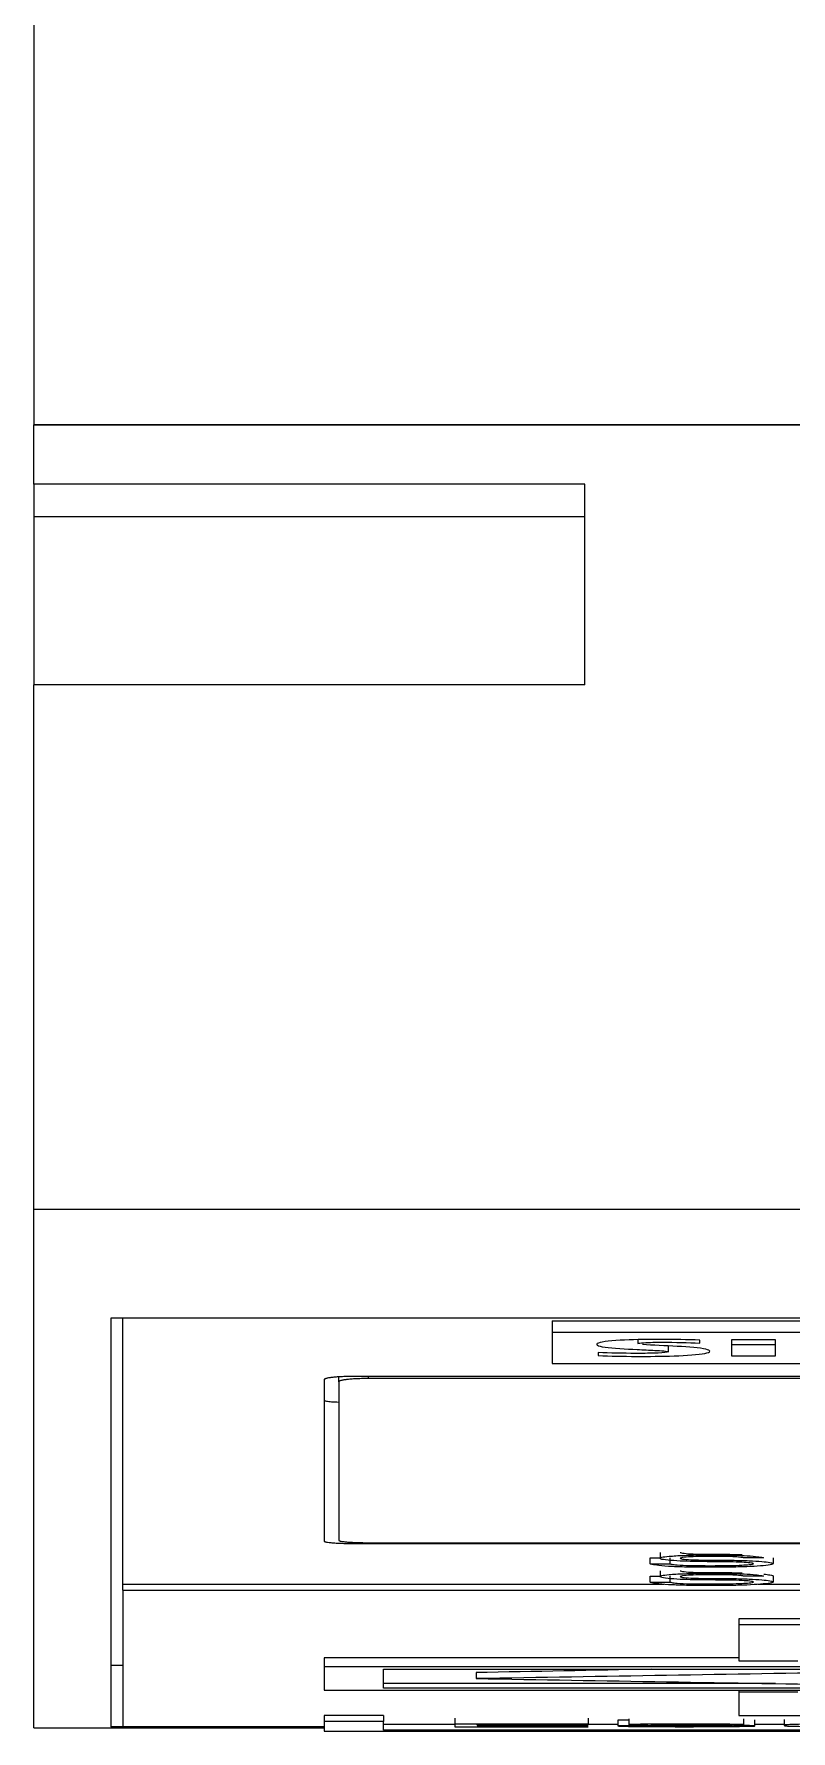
# Model space of a CAD drawing. Header units: millimetres. Extents: x 0 to 594, y 0 to 420.
# Drawn here: x 234.94 to 247.72, y 34.54 to 63.2 of the extents above; entities that cross this region are included whole.
import ezdxf

# ---------------------------------------------------------------- set-up
doc = ezdxf.new("R2010")
doc.units = ezdxf.units.MM
doc.layers.add('1', color=7, linetype='Continuous')

msp = doc.modelspace()

# ---------------------------------------------------------------- linework, layer by layer
at = {"layer": '1', "color": 7, "linetype": 'Continuous', "lineweight": 13}
for p, q in [((234.936, 161.096), (234.936, 56.596)), ((251.036, 56.597), (234.936, 56.597)), ((234.936, 55.597), (234.936, 56.597)), ((251.136, 56.596), (234.936, 56.596)), ((234.936, 55.597), (234.936, 55.047)), ((244.236, 55.597), (234.936, 55.597)), ((244.236, 52.21), (244.236, 55.597)), ((234.936, 55.047), (234.936, 52.21)), ((244.236, 55.047), (234.936, 55.047)), ((234.936, 43.347), (234.936, 52.21)), ((244.236, 52.21), (234.936, 52.21)), ((234.936, 34.597), (234.936, 43.347)), ((251.036, 43.347), (234.936, 43.347)), ((236.236, 41.512), (236.236, 34.612)), ((268.436, 41.512), (236.236, 41.512)), ((236.436, 37.018), (236.436, 41.512)), ((243.686, 41.469), (243.686, 41.27)), ((243.686, 41.469), (260.986, 41.469)), ((243.686, 41.27), (243.686, 40.749)), ((260.986, 41.27), (243.686, 41.27)), ((245.135, 41.149), (245.135, 41.085)), ((245.649, 40.943), (245.649, 41.043)), ((246.179, 41.092), (246.179, 41.144)), ((246.717, 41.147), (246.717, 40.875)), ((247.459, 41.147), (246.717, 41.147)), ((246.717, 41.066), (247.459, 41.066)), ((247.459, 40.875), (247.459, 41.147)), ((243.686, 40.749), (260.986, 40.749)), ((244.464, 40.933), (244.464, 40.88)), ((246.717, 40.875), (247.459, 40.875)), ((239.836, 40.475), (239.836, 37.747)), ((240.086, 40.44), (240.086, 40.521)), ((240.086, 40.44), (240.086, 37.76)), ((264.336, 40.529), (240.336, 40.529)), ((240.336, 37.708), (264.336, 37.708)), ((245.511, 37.557), (245.511, 37.458)), ((245.342, 37.464), (245.511, 37.464)), ((245.342, 37.364), (245.342, 37.464)), ((245.342, 37.364), (245.68, 37.364)), ((245.68, 37.364), (245.68, 37.464)), ((247.255, 37.467), (246.917, 37.467)), ((247.424, 37.367), (247.424, 37.466)), ((236.436, 36.919), (236.436, 37.018)), ((236.436, 37.018), (245.574, 37.018)), ((245.342, 37.155), (245.511, 37.155)), ((245.342, 37.055), (245.342, 37.155)), ((245.342, 37.055), (245.68, 37.055)), ((245.511, 37.248), (245.511, 37.148)), ((245.68, 37.055), (245.68, 37.155)), ((247.255, 37.157), (246.917, 37.157)), ((247.165, 37.018), (248.436, 37.018)), ((247.424, 37.057), (247.424, 37.157)), ((236.436, 36.919), (236.436, 34.614)), ((236.436, 36.919), (268.236, 36.919)), ((246.836, 36.434), (246.836, 36.334)), ((257.836, 36.434), (246.836, 36.434)), ((246.836, 36.334), (246.836, 35.727)), ((257.836, 36.334), (246.836, 36.334)), ((236.236, 35.653), (236.436, 35.653)), ((239.836, 35.778), (239.836, 35.622)), ((246.836, 35.778), (239.836, 35.778)), ((239.836, 35.622), (239.836, 35.23)), ((250.836, 35.622), (239.836, 35.622)), ((240.836, 35.265), (240.836, 35.586)), ((240.836, 35.586), (250.836, 35.586)), ((246.836, 35.727), (247.836, 35.727)), ((247.455, 35.342), (240.836, 35.342)), ((250.836, 35.265), (240.836, 35.265)), ((242.403, 35.526), (242.403, 35.426)), ((239.836, 35.23), (250.836, 35.23)), ((246.836, 35.23), (246.836, 35.194)), ((246.836, 35.194), (246.836, 34.802)), ((247.836, 35.194), (246.836, 35.194)), ((239.836, 34.803), (239.836, 34.703)), ((240.836, 34.803), (239.836, 34.803)), ((240.836, 34.703), (239.836, 34.703)), ((239.836, 34.703), (239.836, 34.54)), ((240.836, 34.803), (240.836, 34.703)), ((240.836, 34.555), (240.836, 34.703)), ((242.043, 34.758), (242.043, 34.658)), ((244.293, 34.758), (244.293, 34.658)), ((244.98, 34.726), (244.793, 34.726)), ((244.793, 34.726), (244.793, 34.626)), ((244.98, 34.746), (244.98, 34.646)), ((246.836, 34.802), (257.836, 34.802)), ((246.918, 34.748), (246.918, 34.648)), ((247.107, 34.627), (247.107, 34.727)), ((247.603, 34.737), (247.603, 34.637)), ((234.936, 34.597), (239.836, 34.597)), ((239.837, 34.612), (236.236, 34.612)), ((236.436, 34.614), (239.836, 34.614)), ((239.836, 34.54), (250.836, 34.54)), ((242.043, 34.65), (240.836, 34.65)), ((250.836, 34.555), (240.836, 34.555)), ((244.293, 34.658), (242.043, 34.658)), ((242.043, 34.658), (242.043, 34.614)), ((242.043, 34.614), (244.293, 34.614)), ((242.418, 34.64), (242.418, 34.653)), ((242.418, 34.653), (244.293, 34.653)), ((244.043, 34.64), (242.418, 34.64)), ((242.418, 34.635), (244.043, 34.635)), ((244.293, 34.62), (242.418, 34.62)), ((244.043, 34.653), (244.043, 34.64)), ((244.043, 34.635), (244.043, 34.64)), ((244.293, 34.653), (244.293, 34.658)), ((244.793, 34.65), (244.293, 34.65)), ((245.168, 34.626), (244.793, 34.626)), ((246.543, 34.648), (246.918, 34.648)), ((247.603, 34.65), (247.107, 34.65))]:
    msp.add_line(p, q, dxfattribs=at)
at = {"layer": '1', "color": 7, "linetype": 'Continuous', "lineweight": 25}
msp.add_line((240.586, 40.493), (240.586, 40.529), dxfattribs=at)
at = {"layer": '1', "color": 7, "linetype": 'Continuous', "lineweight": 13}
for points, knots in [([(246.179, 41.144), (245.757, 41.152), (245.313, 41.162), (244.707, 41.134), (244.526, 41.116), (244.406, 41.069), (244.444, 41.042), (244.714, 41.003), (244.924, 40.993), (245.224, 40.978), (245.325, 40.974), (245.52, 40.963), (245.642, 40.956), (245.649, 40.943), (245.649, 40.943), (245.649, 40.943)], [0, 0, 0, 0, 0.332689, 0.332689, 0.499033, 0.499033, 0.665378, 0.665378, 0.831722, 0.831722, 0.914894, 0.914894, 0.998067, 0.998067, 1, 1, 1, 1]), ([(244.464, 40.88), (244.882, 40.867), (245.327, 40.861), (245.954, 40.884), (246.155, 40.896), (246.372, 40.94), (246.374, 40.967), (246.186, 41.011), (245.991, 41.026), (245.601, 41.047), (245.379, 41.054), (245.213, 41.07)], [0, 0, 0, 0, 0.33334, 0.33334, 0.50001, 0.50001, 0.666681, 0.666681, 0.833351, 0.833351, 1, 1, 1, 1]), ([(245.135, 41.085), (245.135, 41.085), (245.135, 41.085), (245.138, 41.091), (245.184, 41.096), (245.328, 41.105), (245.439, 41.106), (245.765, 41.106), (245.975, 41.1), (246.179, 41.092)], [0, 0, 0, 0, 0.003345, 0.003345, 0.145725, 0.145725, 0.430483, 0.430483, 1, 1, 1, 1]), ([(245.63, 40.936), (245.59, 40.928), (245.495, 40.924), (245.311, 40.919), (245.202, 40.918), (244.88, 40.919), (244.666, 40.923), (244.464, 40.933)], [0, 0, 0, 0, 0.200053, 0.200053, 0.466702, 0.466702, 1, 1, 1, 1]), ([(240.336, 40.529), (240.303, 40.529), (240.271, 40.529), (240.223, 40.527), (240.207, 40.527), (240.176, 40.526), (240.16, 40.525), (240.115, 40.523), (240.086, 40.522), (240.045, 40.519), (240.032, 40.518), (240.007, 40.516), (239.994, 40.514), (239.96, 40.511), (239.939, 40.508), (239.912, 40.504), (239.903, 40.502), (239.888, 40.499), (239.881, 40.497), (239.868, 40.494), (239.863, 40.492), (239.853, 40.489), (239.849, 40.487), (239.839, 40.482), (239.836, 40.479), (239.836, 40.475)], [0, 0, 0, 0, 0.125, 0.125, 0.1875, 0.1875, 0.25, 0.25, 0.375, 0.375, 0.4375, 0.4375, 0.5, 0.5, 0.625, 0.625, 0.6875, 0.6875, 0.75, 0.75, 0.8125, 0.8125, 0.875, 0.875, 1, 1, 1, 1]), ([(240.586, 40.493), (240.553, 40.493), (240.521, 40.493), (240.473, 40.492), (240.457, 40.491), (240.425, 40.49), (240.41, 40.49), (240.364, 40.488), (240.336, 40.486), (240.295, 40.483), (240.281, 40.482), (240.256, 40.48), (240.244, 40.479), (240.209, 40.475), (240.189, 40.472), (240.162, 40.468), (240.153, 40.466), (240.138, 40.463), (240.124, 40.46), (240.113, 40.457), (240.103, 40.453), (240.099, 40.452), (240.09, 40.447), (240.086, 40.443), (240.086, 40.44)], [0, 0, 0, 0, 0.125, 0.125, 0.1875, 0.1875, 0.25, 0.25, 0.375, 0.375, 0.4375, 0.4375, 0.5, 0.5, 0.625, 0.625, 0.6875, 0.6875, 0.75, 0.8125, 0.8125, 0.875, 0.875, 1, 1, 1, 1]), ([(239.836, 40.123), (239.836, 40.121), (239.84, 40.119), (239.861, 40.113), (239.883, 40.11), (239.942, 40.104), (239.98, 40.101), (240.04, 40.098), (240.058, 40.098), (240.076, 40.097)], [0, 0, 0, 0, 0.215331, 0.215331, 0.545367, 0.545367, 0.875402, 0.875402, 1, 1, 1, 1]), ([(239.836, 37.747), (239.836, 37.744), (239.839, 37.742), (239.849, 37.738), (239.853, 37.737), (239.862, 37.734), (239.868, 37.733), (239.887, 37.73), (239.902, 37.727), (239.929, 37.724), (239.939, 37.723), (239.96, 37.721), (239.971, 37.72), (240.005, 37.717), (240.031, 37.716), (240.072, 37.714), (240.086, 37.713), (240.115, 37.712), (240.129, 37.711), (240.159, 37.71), (240.175, 37.71), (240.206, 37.709), (240.222, 37.709), (240.27, 37.708), (240.303, 37.708), (240.336, 37.708)], [0, 0, 0, 0, 0.125, 0.125, 0.1875, 0.1875, 0.25, 0.25, 0.375, 0.375, 0.4375, 0.4375, 0.5, 0.5, 0.625, 0.625, 0.6875, 0.6875, 0.75, 0.75, 0.8125, 0.8125, 0.875, 0.875, 1, 1, 1, 1]), ([(240.086, 37.76), (240.086, 37.758), (240.09, 37.755), (240.099, 37.751), (240.103, 37.75), (240.113, 37.748), (240.118, 37.746), (240.137, 37.743), (240.152, 37.741), (240.179, 37.737), (240.189, 37.736), (240.21, 37.734), (240.221, 37.733), (240.255, 37.731), (240.28, 37.729), (240.321, 37.727), (240.336, 37.726), (240.365, 37.725), (240.394, 37.724), (240.425, 37.723), (240.456, 37.723), (240.472, 37.722), (240.52, 37.721), (240.553, 37.721), (240.586, 37.721)], [0, 0, 0, 0, 0.125, 0.125, 0.1875, 0.1875, 0.25, 0.25, 0.375, 0.375, 0.4375, 0.4375, 0.5, 0.5, 0.625, 0.625, 0.6875, 0.6875, 0.75, 0.8125, 0.8125, 0.875, 0.875, 1, 1, 1, 1]), ([(245.849, 37.557), (245.849, 37.554), (245.866, 37.546), (245.974, 37.535), (246.19, 37.526), (246.446, 37.527), (246.694, 37.525), (246.84, 37.522), (246.897, 37.52)], [0, 0, 0, 0, 0.09231, 0.258804, 0.408669, 0.645285, 0.855683, 1, 1, 1, 1]), ([(246.917, 37.467), (246.909, 37.468), (246.879, 37.473), (246.808, 37.481), (246.64, 37.489), (246.41, 37.489), (246.176, 37.488), (245.974, 37.481), (245.866, 37.469), (245.842, 37.458), (245.866, 37.446), (245.974, 37.435), (246.19, 37.427), (246.446, 37.427), (246.736, 37.425), (247.014, 37.418), (247.22, 37.404), (247.384, 37.387), (247.444, 37.367), (247.384, 37.345), (247.207, 37.328), (246.989, 37.315), (246.689, 37.307), (246.355, 37.306), (246.011, 37.307), (245.698, 37.316), (245.48, 37.333), (245.384, 37.351), (245.351, 37.361), (245.342, 37.364)], [0, 0, 0, 0, 0.00994, 0.032085, 0.057683, 0.097198, 0.136713, 0.166117, 0.198493, 0.217023, 0.235252, 0.267919, 0.297323, 0.343747, 0.385028, 0.4333, 0.476347, 0.512475, 0.556001, 0.597606, 0.640557, 0.685406, 0.72689, 0.783776, 0.840663, 0.886045, 0.936174, 0.979053, 1, 1, 1, 1]), ([(245.68, 37.364), (245.687, 37.362), (245.715, 37.356), (245.803, 37.344), (246.038, 37.333), (246.356, 37.333), (246.655, 37.333), (246.885, 37.341), (247.031, 37.352), (247.114, 37.366), (247.036, 37.381), (246.891, 37.392), (246.673, 37.399), (246.411, 37.4), (246.141, 37.401), (245.891, 37.408), (245.677, 37.421), (245.522, 37.438), (245.506, 37.458), (245.522, 37.476), (245.666, 37.494), (245.879, 37.507), (246.111, 37.514), (246.369, 37.516), (246.648, 37.515), (246.937, 37.505), (247.11, 37.49), (247.214, 37.477), (247.246, 37.469), (247.255, 37.467)], [0, 0, 0, 0, 0.014203, 0.04142, 0.081538, 0.134165, 0.186793, 0.220195, 0.24714, 0.279655, 0.308909, 0.339133, 0.372536, 0.416462, 0.460387, 0.497833, 0.539411, 0.583914, 0.61985, 0.656664, 0.694339, 0.742001, 0.779446, 0.808826, 0.862999, 0.907702, 0.951736, 0.98251, 1, 1, 1, 1]), ([(246.917, 37.157), (246.909, 37.159), (246.879, 37.164), (246.808, 37.172), (246.64, 37.179), (246.41, 37.18), (246.176, 37.179), (245.974, 37.171), (245.866, 37.16), (245.842, 37.148), (245.866, 37.137), (245.974, 37.125), (246.19, 37.117), (246.446, 37.118), (246.736, 37.116), (247.014, 37.109), (247.22, 37.094), (247.384, 37.078), (247.444, 37.058), (247.384, 37.036), (247.207, 37.019), (246.989, 37.005), (246.689, 36.998), (246.355, 36.997), (246.011, 36.998), (245.698, 37.007), (245.48, 37.024), (245.384, 37.041), (245.351, 37.052), (245.342, 37.055)], [0, 0, 0, 0, 0.00994, 0.032085, 0.057683, 0.097198, 0.136713, 0.166117, 0.198493, 0.217023, 0.235252, 0.267919, 0.297323, 0.343747, 0.385028, 0.4333, 0.476347, 0.512475, 0.556001, 0.597606, 0.640557, 0.685406, 0.72689, 0.783776, 0.840663, 0.886045, 0.936174, 0.979053, 1, 1, 1, 1]), ([(245.68, 37.055), (245.687, 37.053), (245.715, 37.046), (245.803, 37.034), (246.038, 37.023), (246.356, 37.024), (246.655, 37.024), (246.885, 37.032), (247.031, 37.042), (247.114, 37.057), (247.036, 37.072), (246.891, 37.083), (246.673, 37.09), (246.411, 37.091), (246.141, 37.092), (245.891, 37.099), (245.677, 37.111), (245.522, 37.129), (245.506, 37.149), (245.522, 37.167), (245.666, 37.185), (245.879, 37.197), (246.111, 37.204), (246.369, 37.207), (246.648, 37.206), (246.937, 37.196), (247.11, 37.181), (247.214, 37.168), (247.246, 37.16), (247.255, 37.157)], [0, 0, 0, 0, 0.014203, 0.04142, 0.081538, 0.134165, 0.186793, 0.220195, 0.24714, 0.279655, 0.308909, 0.339133, 0.372536, 0.416462, 0.460387, 0.497833, 0.539411, 0.583914, 0.61985, 0.656664, 0.694339, 0.742001, 0.779446, 0.808826, 0.862999, 0.907702, 0.951736, 0.98251, 1, 1, 1, 1]), ([(245.849, 37.248), (245.849, 37.245), (245.866, 37.237), (245.974, 37.225), (246.19, 37.217), (246.446, 37.217), (246.694, 37.216), (246.84, 37.213), (246.897, 37.211)], [0, 0, 0, 0, 0.09231, 0.258804, 0.408669, 0.645285, 0.855683, 1, 1, 1, 1]), ([(247.259, 37.19), (247.298, 37.186), (247.388, 37.176), (247.424, 37.164), (247.424, 37.157), (247.424, 37.157)], [0, 0, 0, 0, 0.39236, 0.997399, 1, 1, 1, 1]), ([(244.793, 34.626), (244.802, 34.625), (244.842, 34.623), (244.951, 34.619), (245.199, 34.616), (245.534, 34.614), (245.918, 34.614), (246.29, 34.614), (246.617, 34.616), (246.871, 34.619), (247.08, 34.622), (247.128, 34.627), (247.04, 34.632), (246.853, 34.635), (246.619, 34.638), (246.31, 34.639), (245.988, 34.639), (245.719, 34.64), (245.491, 34.641), (245.349, 34.644), (245.35, 34.648), (245.491, 34.651), (245.719, 34.653), (245.98, 34.653), (246.235, 34.653), (246.421, 34.651), (246.5, 34.649), (246.534, 34.648), (246.543, 34.648)], [0, 0, 0, 0, 0.021671, 0.068818, 0.113518, 0.159475, 0.216418, 0.27336, 0.314876, 0.357377, 0.408764, 0.450637, 0.493429, 0.532461, 0.567681, 0.621088, 0.66359, 0.703143, 0.732562, 0.766944, 0.79966, 0.833806, 0.863224, 0.902777, 0.94233, 0.967937, 0.990069, 1, 1, 1, 1]), ([(246.918, 34.648), (246.908, 34.649), (246.867, 34.65), (246.741, 34.653), (246.538, 34.656), (246.255, 34.658), (245.959, 34.658), (245.67, 34.658), (245.402, 34.657), (245.164, 34.654), (244.993, 34.65), (244.975, 34.646), (244.992, 34.642), (245.146, 34.638), (245.385, 34.636), (245.68, 34.634), (245.98, 34.634), (246.271, 34.634), (246.515, 34.632), (246.675, 34.63), (246.756, 34.627), (246.677, 34.624), (246.517, 34.621), (246.267, 34.62), (245.936, 34.62), (245.583, 34.619), (245.302, 34.622), (245.207, 34.624), (245.175, 34.626), (245.168, 34.626)], [0, 0, 0, 0, 0.016834, 0.055957, 0.097081, 0.137065, 0.181024, 0.220635, 0.258099, 0.30009, 0.343903, 0.380032, 0.416145, 0.452368, 0.502106, 0.53957, 0.583529, 0.627488, 0.660904, 0.691693, 0.720339, 0.74807, 0.779788, 0.813204, 0.858887, 0.918546, 0.958172, 0.987597, 1, 1, 1, 1]), ([(250.043, 34.647), (250.039, 34.648), (250.009, 34.65), (249.86, 34.654), (249.617, 34.657), (249.28, 34.658), (248.887, 34.658), (248.494, 34.658), (248.143, 34.657), (247.901, 34.654), (247.715, 34.65), (247.618, 34.645), (247.601, 34.64), (247.604, 34.633), (247.613, 34.627), (247.718, 34.622), (247.893, 34.619), (248.129, 34.616), (248.47, 34.614), (248.874, 34.614), (249.28, 34.614), (249.614, 34.616), (249.867, 34.618), (250.006, 34.622), (250.038, 34.624), (250.043, 34.625)], [0, 0, 0, 0, 0.027176, 0.064343, 0.10477, 0.143344, 0.200298, 0.257252, 0.295826, 0.341144, 0.377122, 0.415775, 0.466318, 0.526802, 0.587993, 0.61903, 0.661692, 0.700675, 0.737925, 0.799962, 0.856915, 0.895489, 0.934686, 0.976862, 1, 1, 1, 1])]:
    msp.add_open_spline(points, degree=3, knots=knots, dxfattribs=at)
for points in [[(264.086, 40.493), (256.253, 40.493), (248.419, 40.493), (240.586, 40.493)], [(240.586, 37.721), (248.419, 37.721), (256.253, 37.721), (264.086, 37.721)], [(245.364, 35.586), (244.377, 35.566), (243.39, 35.546), (242.403, 35.526)], [(248.836, 35.533), (246.692, 35.497), (244.547, 35.461), (242.403, 35.426)], [(242.403, 35.426), (244.547, 35.39), (246.692, 35.354), (248.836, 35.319)]]:
    msp.add_open_spline(points, degree=3, dxfattribs=at)

doc.saveas('drawing.dxf')
